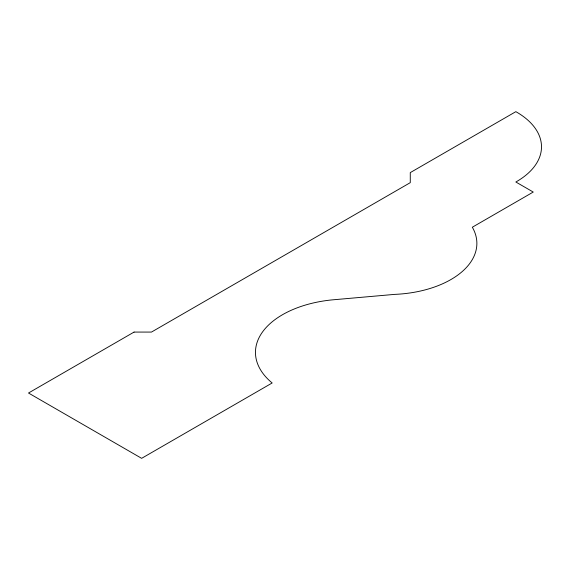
<?xml version="1.0" encoding="UTF-8"?>
<svg xmlns="http://www.w3.org/2000/svg" width="570" height="570" viewBox="0 0 570 570"><rect width="100%" height="100%" fill="white"/><g stroke="black" fill="none" stroke-linecap="round" stroke-linejoin="round"><path stroke-width="0.85" d="M134.064 332.075L28.5 393.022L141.631 458.337L272.168 382.976A92.297 53.288 0 0 1 331.605 299.934L394.604 294.384A88.557 51.129 0 0 0 472.33 227.223L533.249 192.047L515.843 182.001A85.144 49.155 0 0 0 515.843 111.663L410.272 172.61L410.272 182.657L151.47 332.075L134.064 332.075"/></g></svg>
